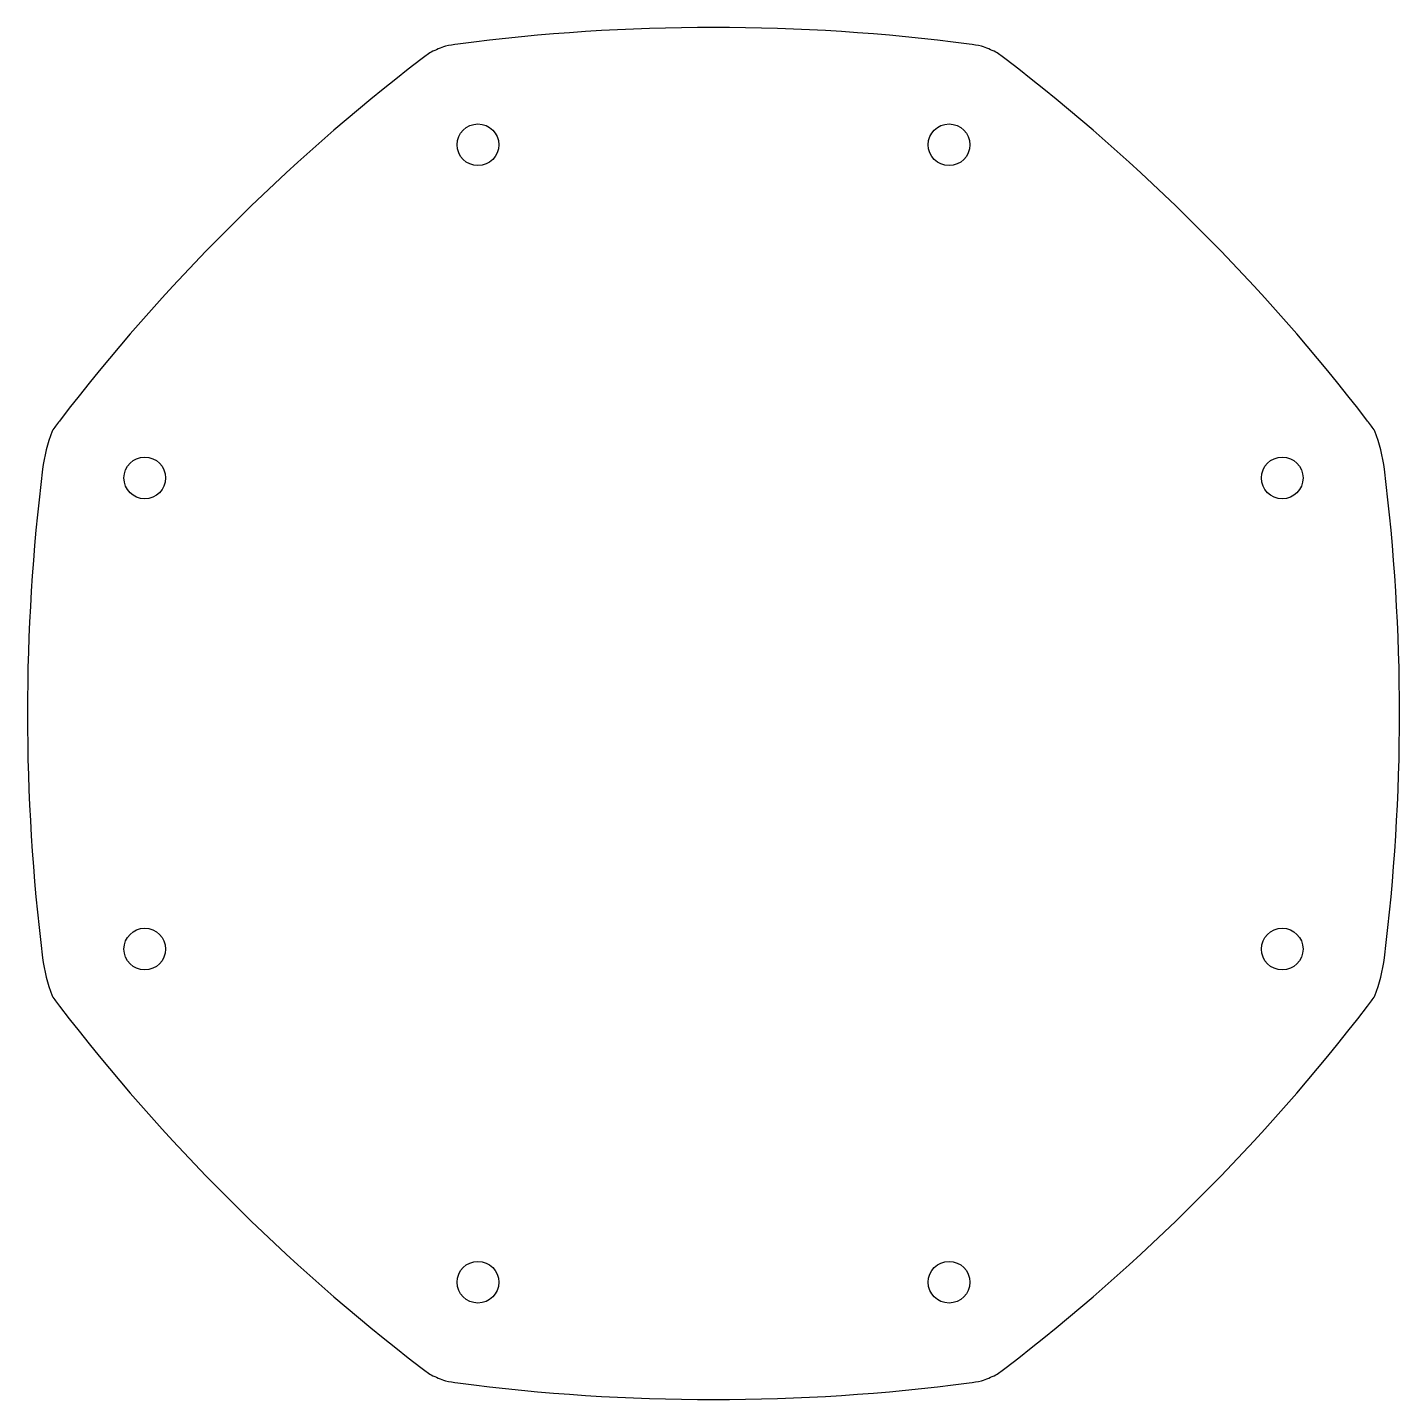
# Model space of a CAD drawing. Header units: millimetres. Extents: x -20.7 to 21.1, y -21 to 20.8.
import ezdxf

# ---------------------------------------------------------------- set-up
doc = ezdxf.new("R2010")
doc.units = ezdxf.units.MM
doc.layers.get('0').update_dxf_attribs({"linetype": 'CONTINUOUS'})

msp = doc.modelspace()

# ---------------------------------------------------------------- linework, layer by layer
for points in [[(-20.227, -7.498, 0.059935), (-19.938, -8.657, 0.019023), (-19.718, -8.967, 0.065185), (-8.703, -19.982, 0.019023), (-8.392, -20.202, 0.023572), (-7.957, -20.383, 0.019023), (-7.582, -20.446, 0.065185), (7.996, -20.446, 0.019023), (8.371, -20.383, 0.023572), (8.806, -20.202, 0.019023), (9.117, -19.982, 0.065185), (20.132, -8.967, 0.019023), (20.352, -8.657, 0.059935), (20.641, -7.498, 0.062243), (20.641, 7.383, 0.059935), (20.352, 8.542, 0.019023), (20.132, 8.852, 0.065185), (9.117, 19.868, 0.019023), (8.806, 20.088, 0.023572), (8.371, 20.268, 0.019023), (7.996, 20.332, 0.065185), (-7.582, 20.332, 0.019023), (-7.957, 20.268, 0.023572), (-8.392, 20.088, 0.019023), (-8.703, 19.868, 0.065185), (-19.718, 8.852, 0.019023), (-19.938, 8.542, 0.059935), (-20.227, 7.383, 0.062243)], [(20.352, 8.542, 0.019023), (20.132, 8.852, 0.065185), (9.117, 19.868, 0.019023), (8.806, 20.088, 0.023572), (8.371, 20.268, 0.019023), (7.996, 20.332, 0.065185), (-7.582, 20.332, 0.019023), (-7.957, 20.268, 0.023572), (-8.392, 20.088, 0.019023), (-8.703, 19.868, 0.065185), (-19.718, 8.852, 0.019023), (-19.938, 8.542, 0.059935), (-20.227, 7.383, 0.062243), (-20.227, -7.498, 0.059935), (-19.938, -8.657, 0.019023), (-19.718, -8.967, 0.065185), (-8.703, -19.982, 0.019023), (-8.392, -20.202, 0.023572), (-7.957, -20.383, 0.019023), (-7.582, -20.446, 0.065185), (7.996, -20.446, 0.019023), (8.371, -20.383, 0.023572), (8.806, -20.202, 0.019023), (9.117, -19.982, 0.065185), (20.132, -8.967, 0.019023), (20.352, -8.657, 0.059935), (20.641, -7.498, 0.062243), (20.641, 7.383, 0.059935)]]:
    msp.add_lwpolyline(points, format="xyb", close=True)
for centre in [(-6.968, 17.266), (-6.968, 17.266), (7.382, 17.266), (7.382, 17.266), (-17.116, 7.118), (-17.116, 7.118), (17.53, 7.118), (17.53, 7.118), (-17.116, -7.233), (-17.116, -7.233), (17.53, -7.233), (17.53, -7.233), (-6.968, -17.38), (-6.968, -17.38), (7.382, -17.38), (7.382, -17.38)]:
    msp.add_circle(centre, 0.635)

doc.saveas('drawing.dxf')
